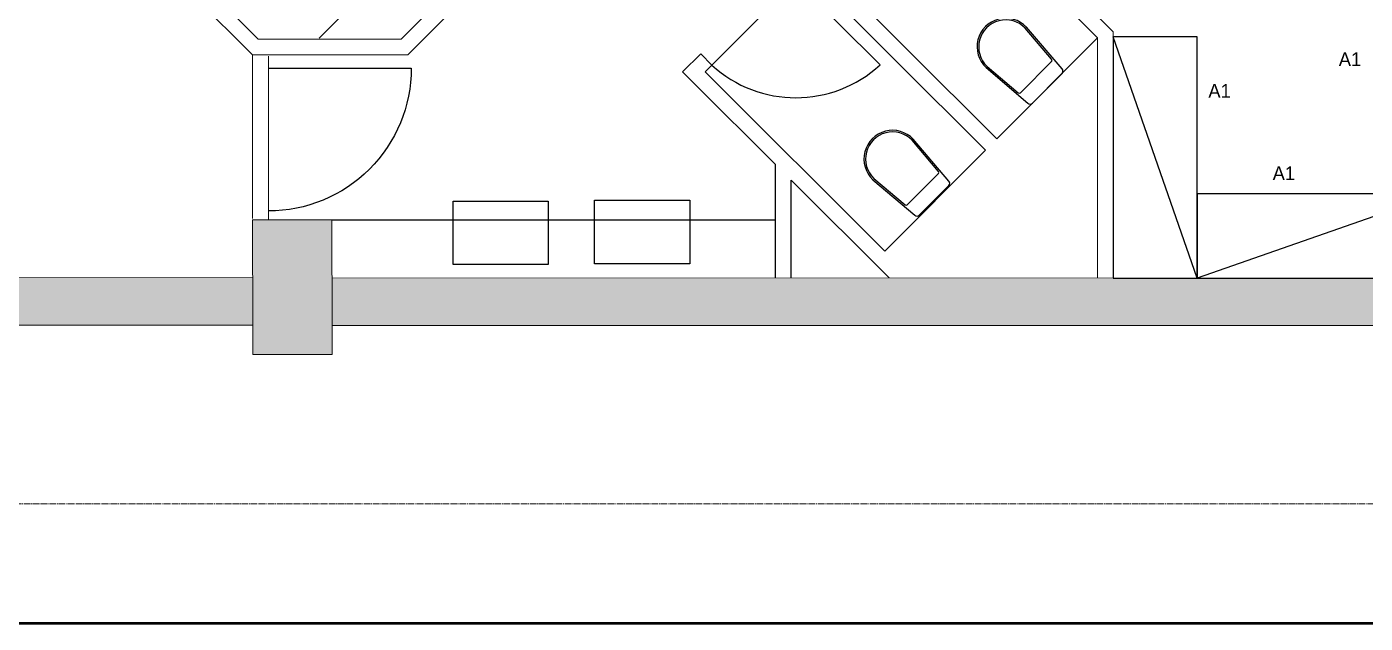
# Model space of a CAD drawing. Header units: millimetres. Extents: x 89237 to 96871, y -22823 to -19192.
# Drawn here: x 94449 to 95293, y -22694 to -22318 of the extents above; entities that cross this region are included whole.
import ezdxf
from ezdxf.enums import TextEntityAlignment as Align

# ---------------------------------------------------------------- set-up
doc = ezdxf.new("R2010")
doc.units = ezdxf.units.MM
doc.header["$LTSCALE"] = 5
doc.linetypes.add('LTYPE_5', pattern=[1.1, 0.8, -0.1, 0.1, -0.1])
doc.layers.add('AKS_CIZGILERI', color=7, linetype='LTYPE_5', lineweight=13, true_color=0xb20000)
doc.layers.add('TEFRIS_022', color=7, linetype='Continuous', lineweight=13, true_color=0xf50000)
doc.layers.add('FURNSANI', color=65, linetype='Continuous')
doc.layers.add('KALEM0.45', color=32, linetype='Continuous', lineweight=50)
doc.styles.add('TAKSİM', font='GOTHIC.TTF', dxfattribs={"height": 20})

msp = doc.modelspace()

# ---------------------------------------------------------------- hatches: boundary and pattern name
at = {"true_color": 0x575757}
for points in [[(94641.84, -22524.39), (94641.74, -22439.45), (94591.74, -22439.45), (94591.84, -22524.45)], [(94591.77, -22505.97), (94591.77, -22475.86), (93605.94, -22475.86), (93605.94, -22505.97)], [(96085.32, -22506.49), (96085.32, -22476.49), (94641.8, -22476.55), (94641.8, -22506.05)]]:
    msp.add_hatch(color=251, dxfattribs=at).paths.add_polyline_path(points)

# ---------------------------------------------------------------- linework, layer by layer
for p, q in [((95187.26, -22476.16), (95134.26, -22324.16)), ((94921.25, -22476.11), (94921.25, -22404.55)), ((94931.25, -22476.11), (94931.25, -22414.53)), ((95339.26, -22423.16), (95187.26, -22476.16))]:
    msp.add_line(p, q)
for points in [[(94765.6, -22192.78), (94633.75, -22324.96)], [(95011.13, -22211.72), (95124.41, -22324.72), (95060.84, -22388.44), (94947.57, -22275.44), (95011.13, -22211.72)], [(95011.13, -22211.72), (95124.41, -22324.72)], [(94940.51, -22282.52), (95053.78, -22395.52), (94990.22, -22459.23), (94876.95, -22346.23), (94940.51, -22282.52)], [(94876.95, -22346.23), (94990.22, -22459.23)], [(94869.88, -22353.31), (94921.25, -22404.55)], [(94931.25, -22414.53), (94993, -22476.13)], [(94807.27, -22467.18), (94807.27, -22427.18), (94867.27, -22427.18), (94867.27, -22467.18), (94807.27, -22467.18)], [(94718.08, -22467.66), (94718.08, -22427.66), (94778.08, -22427.66), (94778.08, -22467.66), (94718.08, -22467.66)], [(94641.74, -22439.39), (94921.25, -22439.39)]]:
    msp.add_lwpolyline(points)
at = {"color": 1}
msp.add_lwpolyline([(94934.17, -22288.87), (94987.27, -22341.84)], dxfattribs=at)
for points in [[(95187.26, -22476.16), (95187.26, -22324.16), (95134.26, -22324.16), (95134.26, -22476.16)], [(95339.26, -22423.16), (95187.26, -22423.16), (95187.26, -22476.16), (95339.26, -22476.16)]]:
    msp.add_lwpolyline(points, close=True)
msp.add_lwpolyline([(94601.74, -22343.9), (94691.74, -22343.95, -0.414214), (94601.68, -22433.9)], format="xyb")
msp.add_arc((94934.16, -22284.12), 78.43, 227.52447, 312.61423, dxfattribs=at)
at = {"layer": 'AKS_CIZGILERI'}
msp.add_lwpolyline([(93605.94, -22618.5), (96085.32, -22618.5)], dxfattribs=at)
at = {"layer": 'FURNSANI'}
for points in [[(95101.96, -22347.22, 0.414214), (95101.96, -22344.39), (95079.5, -22318.06, 1.027778), (95054.07, -22343.54), (95080.46, -22365.94, 0.414214), (95083.29, -22365.93)], [(95074.34, -22359.43, 0.39081), (95075.7, -22359.38), (95095.38, -22339.64, 0.39081), (95095.44, -22338.29), (95078.74, -22318.7, 1.024483), (95054.72, -22342.78)], [(95030.65, -22417.86, 0.414214), (95030.65, -22415.03), (95008.19, -22388.69, 1.027778), (94982.76, -22414.18), (95009.15, -22436.57, 0.414214), (95011.98, -22436.57)], [(95003.03, -22430.07, 0.39081), (95004.39, -22430.01), (95024.07, -22410.28, 0.39081), (95024.13, -22408.93), (95007.43, -22389.34, 1.024483), (94983.41, -22413.42)]]:
    msp.add_lwpolyline(points, format="xyb", close=True, dxfattribs=at)
at = {"layer": 'KALEM0.45'}
msp.add_line((93577.63, -22693.7), (96871.13, -22693.7), dxfattribs=at)
at = {"layer": 'TEFRIS_022'}
for p, q in [((94735.15, -21922.84), (95134.26, -22320.99)), ((94735.45, -21936.7), (95124.41, -22324.72)), ((94471.09, -22201.7), (94595.3, -22325.61)), ((94464.31, -22208.49), (94591.74, -22335.61)), ((95124.41, -22324.72), (95124.41, -22476.16)), ((95134.26, -22320.99), (95134.26, -22476.16)), ((94591.82, -22509.45), (94591.74, -22439.45)), ((94641.74, -22439.39), (94641.82, -22509.39)), ((94591.78, -22475.97), (93901.05, -22475.78)), ((96070.83, -22476.37), (94641.78, -22476.05)), ((94591.77, -22505.97), (93901.04, -22505.78)), ((94591.84, -22524.45), (94591.82, -22509.45)), ((96019.21, -22506.37), (94641.77, -22505.99)), ((94641.82, -22509.39), (94641.84, -22524.39)), ((94641.84, -22524.39), (94591.84, -22524.45))]:
    msp.add_line(p, q, dxfattribs=at)
for points in [[(94791.8, -22218.92), (94685.36, -22325.61)], [(94805.94, -22218.9), (94689.51, -22335.61)], [(94685.36, -22325.61), (94595.3, -22325.61)], [(94689.51, -22335.61), (94591.74, -22335.61)], [(94591.74, -22438.68), (94591.74, -22335.61)], [(94601.74, -22439.35), (94601.74, -22336.28)], [(94881.2, -22341.97), (94874.2, -22334.83), (94862.68, -22346.12), (94869.88, -22353.31)], [(94641.74, -22439.39), (94591.74, -22439.45)]]:
    msp.add_lwpolyline(points, dxfattribs=at)

# ---------------------------------------------------------------- texts
at = {"style": 'TAKSİM'}
for p in [(95283.5, -22342.57), (95201.28, -22362.54), (95241.82, -22414.46)]:
    msp.add_text('A1', height=8.64, dxfattribs=at).set_placement(p, align=Align.CENTER)

doc.saveas('drawing.dxf')
